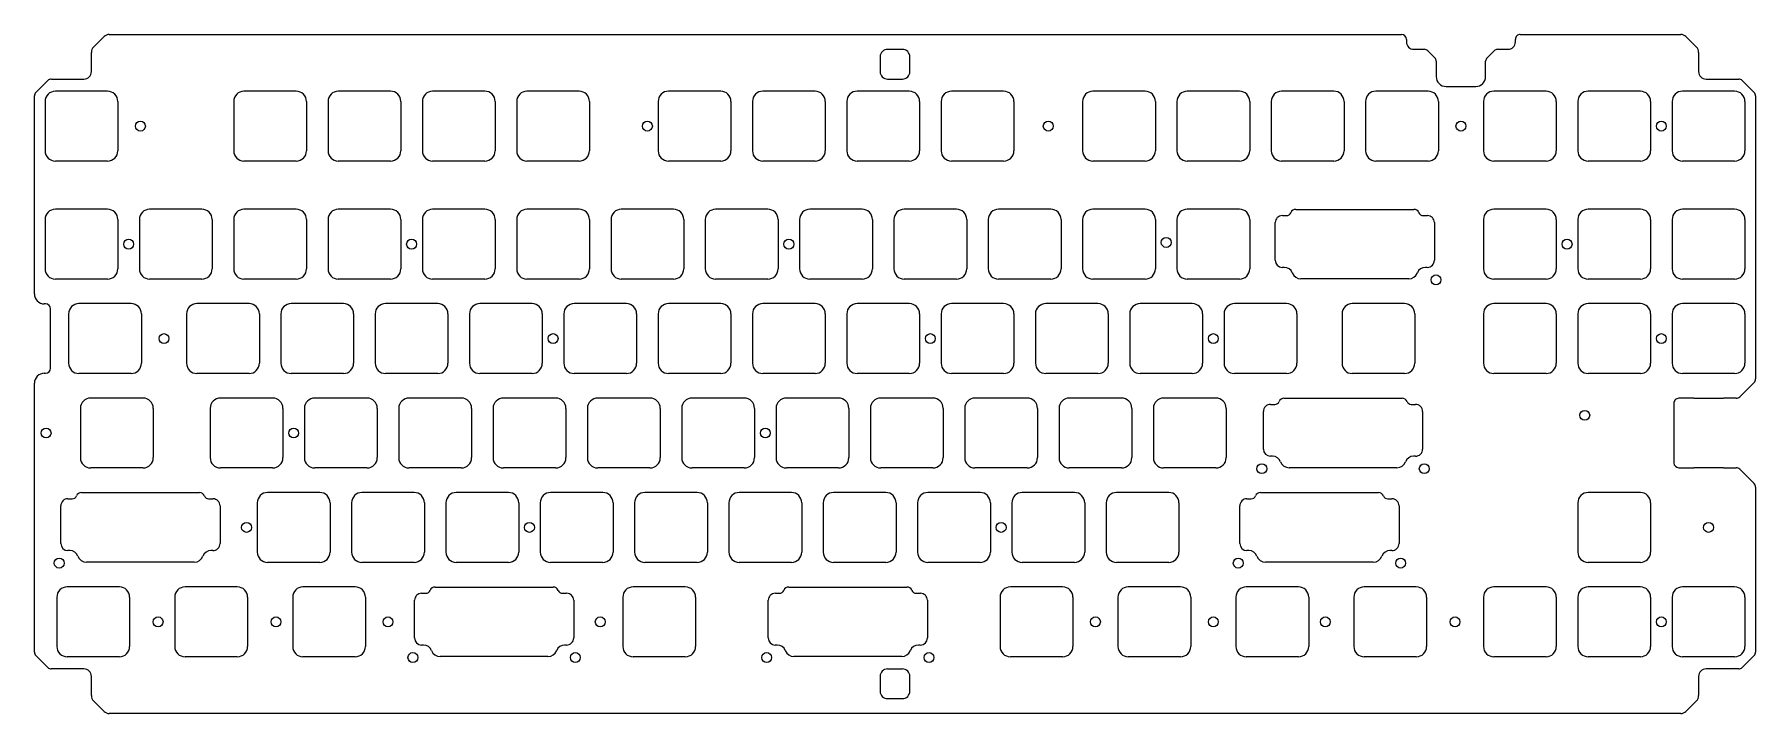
# Model space of a CAD drawing. Header units: millimetres. Extents: x -10 to 338, y -119 to 18.
import ezdxf

# ---------------------------------------------------------------- set-up
doc = ezdxf.new("R2010")
doc.units = ezdxf.units.MM
doc.layers.add('BLACK', color=7, linetype='CONTINUOUS')

msp = doc.modelspace()

# ---------------------------------------------------------------- linework, layer by layer
at = {"layer": 'BLACK', "linetype": 'Continuous'}
for p, q in [((4.560588, 18.059422), (2.436338, 15.935172)), ((5.621382, 18.498834), (266.600782, 18.498834)), ((267.600789, 17.498828), (267.600789, 16.998828)), ((289.600789, 16.998828), (289.600789, 17.498828)), ((290.600789, 18.498834), (322.991182, 18.498834)), ((326.173144, 15.93819), (324.051844, 18.05949)), ((2, 10.998828), (2, 14.877528)), ((161.30625, 13.992728), (161.30625, 11.012566)), ((165.806282, 15.492584), (162.821281, 15.492584)), ((167.30625, 10.998828), (167.30625, 13.992584)), ((269.100782, 15.498834), (271.189282, 15.498834)), ((273.310577, 13.791723), (271.89636, 15.205941)), ((285.305143, 15.205866), (283.890994, 13.791716)), ((286.012382, 15.498834), (288.106782, 15.498834)), ((326.6125, 14.868768), (326.6125, 10.992829)), ((273.603466, 13.084628), (273.603466, 9.998834)), ((283.598111, 9.998828), (283.598111, 13.084628)), ((-9.207112, 6.791722), (-6.792912, 9.205922)), ((-6.079887, 9.498834), (0.508288, 9.498834)), ((5.275, 7.05), (-5.274994, 7.05)), ((43.375, 7.05), (32.824999, 7.05)), ((62.425, 7.05), (51.874999, 7.05)), ((81.475, 7.05), (70.924999, 7.05)), ((100.525, 7.05), (89.974999, 7.05)), ((129.1, 7.05), (118.550001, 7.05)), ((118.550001, 7.049998), (118.550001, 7.05)), ((148.15, 7.05), (137.600001, 7.05)), ((137.600001, 7.049998), (137.600001, 7.05)), ((167.2, 7.05), (156.650001, 7.05)), ((156.650001, 7.049998), (156.650001, 7.05)), ((162.80625, 9.498834), (165.80625, 9.498834)), ((186.25, 7.05), (175.699999, 7.05)), ((214.825, 7.05), (204.274999, 7.05)), ((233.875, 7.05), (223.324999, 7.05)), ((252.925, 7.05), (242.374999, 7.05)), ((271.975, 7.05), (261.425001, 7.05)), ((261.425001, 7.049998), (261.425001, 7.05)), ((275.603482, 7.998834), (281.598111, 7.998834)), ((295.7875, 7.05), (285.237501, 7.05)), ((285.237501, 7.049998), (285.237501, 7.05)), ((314.8375, 7.05), (304.287501, 7.05)), ((304.287501, 7.049998), (304.287501, 7.05)), ((333.8875, 7.05), (323.337501, 7.05)), ((323.337501, 7.049998), (323.337501, 7.05)), ((328.112482, 9.498834), (334.698282, 9.498834)), ((335.405394, 9.20594), (337.819544, 6.79179)), ((-9.5, -33.856744), (-9.5, 6.084628)), ((-7.349999, 4.974995), (-7.349999, -4.974998)), ((7.350001, 4.975), (7.350001, -4.975)), ((30.75, 4.975), (30.75, -4.975001)), ((45.45, 4.975), (45.45, -4.975)), ((49.8, 4.975), (49.8, -4.975001)), ((64.5, 4.975), (64.5, -4.975)), ((68.85, 4.975), (68.85, -4.975001)), ((83.55, 4.975), (83.55, -4.975)), ((87.9, 4.975), (87.9, -4.975001)), ((102.6, 4.975), (102.6, -4.975)), ((116.475001, 4.975), (116.475001, -4.975)), ((131.175001, 4.975), (131.175001, -4.975)), ((135.525001, 4.975), (135.525001, -4.975)), ((150.225001, 4.975), (150.225001, -4.975)), ((154.575001, 4.975), (154.575001, -4.975)), ((169.275001, 4.975), (169.275001, -4.975)), ((173.625, 4.975), (173.625, -4.975001)), ((188.325, 4.975), (188.325, -4.975)), ((202.2, 4.975), (202.2, -4.975001)), ((216.9, 4.975), (216.9, -4.975)), ((221.25, 4.975), (221.25, -4.975001)), ((235.95, 4.975), (235.95, -4.975)), ((240.3, 4.975), (240.3, -4.975001)), ((255, 4.975), (255, -4.975)), ((259.350001, 4.975), (259.350001, -4.975)), ((274.050001, 4.975), (274.050001, -4.975)), ((283.162501, 4.975), (283.162501, -4.975)), ((297.862501, 4.975), (297.862501, -4.975)), ((302.212501, 4.975), (302.212501, -4.975)), ((316.912501, 4.975), (316.912501, -4.975)), ((321.262501, 4.975), (321.262501, -4.975)), ((335.962501, 4.975), (335.962501, -4.975)), ((338.1125, 6.08462), (338.1125, -50.999472)), ((5.275001, -7.05), (-5.274997, -7.05)), ((5.275001, -7.050001), (5.275001, -7.05)), ((43.375, -7.05), (32.825, -7.05)), ((62.425, -7.05), (51.875, -7.05)), ((81.475, -7.05), (70.925, -7.05)), ((100.525, -7.05), (89.975, -7.05)), ((129.100001, -7.05), (118.55, -7.05)), ((129.100001, -7.050001), (129.100001, -7.05)), ((148.150001, -7.05), (137.6, -7.05)), ((148.150001, -7.050001), (148.150001, -7.05)), ((167.200001, -7.05), (156.65, -7.05)), ((167.200001, -7.050001), (167.200001, -7.05)), ((186.25, -7.05), (175.7, -7.05)), ((214.825, -7.05), (204.275, -7.05)), ((233.875, -7.05), (223.325, -7.05)), ((252.925, -7.05), (242.375, -7.05)), ((271.975001, -7.05), (261.425, -7.05)), ((271.975001, -7.050001), (271.975001, -7.05)), ((295.787501, -7.05), (285.2375, -7.05)), ((295.787501, -7.050001), (295.787501, -7.05)), ((314.837501, -7.05), (304.2875, -7.05)), ((314.837501, -7.050001), (314.837501, -7.05)), ((333.887501, -7.05), (323.3375, -7.05)), ((333.887501, -7.050001), (333.887501, -7.05)), ((5.275, -16.7625), (-5.274994, -16.7625)), ((24.325, -16.7625), (13.775001, -16.7625)), ((13.775001, -16.762503), (13.775001, -16.7625)), ((43.375, -16.7625), (32.825001, -16.7625)), ((32.825001, -16.762502), (32.825001, -16.7625)), ((62.425, -16.7625), (51.875001, -16.7625)), ((51.875001, -16.762502), (51.875001, -16.7625)), ((81.475, -16.7625), (70.925001, -16.7625)), ((70.925001, -16.762502), (70.925001, -16.7625)), ((100.525, -16.7625), (89.975001, -16.7625)), ((89.975001, -16.762502), (89.975001, -16.7625)), ((119.575, -16.7625), (109.025001, -16.7625)), ((109.025001, -16.762502), (109.025001, -16.7625)), ((138.625, -16.7625), (128.075001, -16.7625)), ((128.075001, -16.762502), (128.075001, -16.7625)), ((157.675, -16.7625), (147.125001, -16.7625)), ((147.125001, -16.762502), (147.125001, -16.7625)), ((176.725, -16.7625), (166.175001, -16.7625)), ((166.175001, -16.762502), (166.175001, -16.7625)), ((195.775, -16.762501), (185.225, -16.762501)), ((214.825, -16.762501), (204.275, -16.762501)), ((233.875, -16.762501), (223.325, -16.762501)), ((245.247375, -16.784911), (245.247375, -16.7849)), ((245.247375, -16.7849), (269.102575, -16.7849)), ((295.7875, -16.7625), (285.237501, -16.7625)), ((285.237501, -16.762502), (285.237501, -16.7625)), ((314.8375, -16.7625), (304.287501, -16.7625)), ((304.287501, -16.762502), (304.287501, -16.7625)), ((333.8875, -16.7625), (323.337501, -16.7625)), ((323.337501, -16.762502), (323.337501, -16.7625)), ((-7.349999, -18.837505), (-7.349999, -28.787498)), ((7.350001, -18.8375), (7.350001, -28.7875)), ((11.700001, -18.8375), (11.700001, -28.7875)), ((26.400001, -18.8375), (26.400001, -28.7875)), ((30.750001, -18.8375), (30.750001, -28.7875)), ((45.450001, -18.8375), (45.450001, -28.7875)), ((49.800001, -18.8375), (49.800001, -28.7875)), ((64.500001, -18.8375), (64.500001, -28.7875)), ((68.850001, -18.8375), (68.850001, -28.7875)), ((83.550001, -18.8375), (83.550001, -28.7875)), ((87.900001, -18.8375), (87.900001, -28.7875)), ((102.600001, -18.8375), (102.600001, -28.7875)), ((106.950001, -18.8375), (106.950001, -28.7875)), ((121.650001, -18.8375), (121.650001, -28.7875)), ((126.000001, -18.8375), (126.000001, -28.7875)), ((140.700001, -18.8375), (140.700001, -28.7875)), ((145.050001, -18.8375), (145.050001, -28.7875)), ((159.750001, -18.8375), (159.750001, -28.7875)), ((164.100001, -18.8375), (164.100001, -28.7875)), ((178.800001, -18.8375), (178.800001, -28.7875)), ((183.150001, -18.8375), (183.150001, -28.7875)), ((197.850001, -18.8375), (197.850001, -28.7875)), ((202.200001, -18.8375), (202.200001, -28.7875)), ((216.900001, -18.8375), (216.900001, -28.7875)), ((221.250001, -18.8375), (221.250001, -28.7875)), ((235.950001, -18.8375), (235.950001, -28.7875)), ((241.099485, -27.06294), (241.099485, -19.4622)), ((242.536512, -18.03706), (243.390075, -18.03706)), ((243.390075, -18.037048), (243.390075, -18.03706)), ((270.959775, -18.03706), (271.825375, -18.03706)), ((273.250365, -19.46206), (273.250365, -27.0629)), ((283.162501, -18.8375), (283.162501, -28.7875)), ((297.862501, -18.8375), (297.862501, -28.7875)), ((302.212501, -18.8375), (302.212501, -28.7875)), ((316.912501, -18.8375), (316.912501, -28.7875)), ((321.262501, -18.8375), (321.262501, -28.7875)), ((335.962501, -18.8375), (335.962501, -28.7875)), ((5.275001, -30.8625), (-5.274997, -30.8625)), ((5.275001, -30.862501), (5.275001, -30.8625)), ((24.325001, -30.8625), (13.775, -30.8625)), ((24.325001, -30.862501), (24.325001, -30.862499)), ((43.375001, -30.8625), (32.825, -30.8625)), ((43.375001, -30.862501), (43.375001, -30.8625)), ((62.425001, -30.8625), (51.875, -30.8625)), ((62.425001, -30.862501), (62.425001, -30.8625)), ((81.475001, -30.8625), (70.925, -30.8625)), ((81.475001, -30.862501), (81.475001, -30.8625)), ((100.525001, -30.8625), (89.975, -30.8625)), ((100.525001, -30.862501), (100.525001, -30.8625)), ((119.575001, -30.8625), (109.025, -30.8625)), ((119.575001, -30.862501), (119.575001, -30.8625)), ((138.625001, -30.8625), (128.075, -30.8625)), ((138.625001, -30.862501), (138.625001, -30.8625)), ((157.675001, -30.8625), (147.125, -30.8625)), ((157.675001, -30.862501), (157.675001, -30.8625)), ((176.725001, -30.8625), (166.175, -30.8625)), ((176.725001, -30.862501), (176.725001, -30.8625)), ((195.775, -30.862501), (185.225, -30.862501)), ((214.825, -30.862501), (204.275, -30.862501)), ((233.875, -30.862501), (223.325, -30.862501)), ((242.928575, -28.48794), (242.524475, -28.48794)), ((268.050425, -30.82441), (246.299575, -30.82441)), ((271.813458, -28.48794), (271.421325, -28.48794)), ((295.787501, -30.8625), (285.2375, -30.8625)), ((295.787501, -30.862501), (295.787501, -30.8625)), ((314.837501, -30.8625), (304.2875, -30.8625)), ((314.837501, -30.862501), (314.837501, -30.8625)), ((333.887501, -30.8625), (323.3375, -30.8625)), ((333.887501, -30.862501), (333.887501, -30.8625)), ((-7.237518, -35.863666), (-7.500018, -35.863666)), ((-6.2375, -48.863672), (-6.2375, -36.863672)), ((-2.587499, -37.887505), (-2.587499, -47.837498)), ((10.0375, -35.8125), (-0.512494, -35.8125)), ((12.112501, -37.8875), (12.112501, -47.8375)), ((21.225001, -37.8875), (21.225001, -47.8375)), ((33.85, -35.8125), (23.300001, -35.8125)), ((23.300001, -35.812502), (23.300001, -35.8125)), ((35.925001, -37.8875), (35.925001, -47.8375)), ((40.275001, -37.8875), (40.275001, -47.8375)), ((52.9, -35.8125), (42.350001, -35.8125)), ((42.350001, -35.812502), (42.350001, -35.8125)), ((54.975001, -37.8875), (54.975001, -47.8375)), ((59.325001, -37.8875), (59.325001, -47.8375)), ((71.95, -35.8125), (61.400001, -35.8125)), ((61.400001, -35.812502), (61.400001, -35.8125)), ((74.025001, -37.8875), (74.025001, -47.8375)), ((78.375001, -37.8875), (78.375001, -47.8375)), ((91, -35.8125), (80.450001, -35.8125)), ((80.450001, -35.812502), (80.450001, -35.8125)), ((93.075001, -37.8875), (93.075001, -47.8375)), ((97.425001, -37.8875), (97.425001, -47.8375)), ((110.05, -35.8125), (99.500001, -35.8125)), ((99.500001, -35.812502), (99.500001, -35.8125)), ((112.125001, -37.8875), (112.125001, -47.8375)), ((116.475001, -37.8875), (116.475001, -47.8375)), ((129.1, -35.8125), (118.550001, -35.8125)), ((118.550001, -35.812502), (118.550001, -35.8125)), ((131.175001, -37.8875), (131.175001, -47.8375)), ((135.525001, -37.8875), (135.525001, -47.8375)), ((148.15, -35.8125), (137.600001, -35.8125)), ((137.600001, -35.812502), (137.600001, -35.8125)), ((150.225001, -37.8875), (150.225001, -47.8375)), ((154.575001, -37.8875), (154.575001, -47.8375)), ((167.2, -35.8125), (156.650001, -35.8125)), ((156.650001, -35.812502), (156.650001, -35.8125)), ((169.275001, -37.8875), (169.275001, -47.8375)), ((173.625001, -37.8875), (173.625001, -47.8375)), ((186.25, -35.8125), (175.700001, -35.8125)), ((175.700001, -35.812502), (175.700001, -35.8125)), ((188.325001, -37.8875), (188.325001, -47.8375)), ((192.675001, -37.8875), (192.675001, -47.8375)), ((205.3, -35.8125), (194.750001, -35.8125)), ((194.750001, -35.812502), (194.750001, -35.8125)), ((207.375001, -37.8875), (207.375001, -47.8375)), ((211.725001, -37.8875), (211.725001, -47.8375)), ((224.35, -35.8125), (213.800001, -35.8125)), ((213.800001, -35.812502), (213.800001, -35.8125)), ((226.425001, -37.8875), (226.425001, -47.8375)), ((230.775001, -37.8875), (230.775001, -47.8375)), ((243.4, -35.8125), (232.850001, -35.8125)), ((232.850001, -35.812502), (232.850001, -35.8125)), ((245.475001, -37.8875), (245.475001, -47.8375)), ((254.5875, -37.8875), (254.5875, -47.837501)), ((267.2125, -35.8125), (256.662499, -35.8125)), ((269.2875, -37.8875), (269.2875, -47.8375)), ((283.162501, -37.8875), (283.162501, -47.8375)), ((295.7875, -35.8125), (285.237501, -35.8125)), ((285.237501, -35.812502), (285.237501, -35.8125)), ((297.862501, -37.8875), (297.862501, -47.8375)), ((302.212501, -37.8875), (302.212501, -47.8375)), ((314.8375, -35.8125), (304.287501, -35.8125)), ((304.287501, -35.812502), (304.287501, -35.8125)), ((316.912501, -37.8875), (316.912501, -47.8375)), ((321.262501, -37.8875), (321.262501, -47.8375)), ((333.8875, -35.8125), (323.337501, -35.8125)), ((323.337501, -35.812502), (323.337501, -35.8125)), ((335.962501, -37.8875), (335.962501, -47.8375)), ((-9.5, -106.099453), (-9.5, -51.863672)), ((-7.5, -49.863666), (-7.230736, -49.863666)), ((10.037501, -49.9125), (-0.512497, -49.9125)), ((10.037501, -49.912501), (10.037501, -49.9125)), ((33.850001, -49.9125), (23.3, -49.9125)), ((33.850001, -49.912501), (33.850001, -49.9125)), ((52.900001, -49.9125), (42.35, -49.9125)), ((52.900001, -49.912501), (52.900001, -49.9125)), ((71.950001, -49.9125), (61.4, -49.9125)), ((71.950001, -49.912501), (71.950001, -49.9125)), ((91.000001, -49.9125), (80.45, -49.9125)), ((91.000001, -49.912501), (91.000001, -49.9125)), ((110.050001, -49.9125), (99.5, -49.9125)), ((110.050001, -49.912501), (110.050001, -49.9125)), ((129.100001, -49.9125), (118.55, -49.9125)), ((129.100001, -49.912501), (129.100001, -49.9125)), ((148.150001, -49.9125), (137.6, -49.9125)), ((148.150001, -49.912501), (148.150001, -49.9125)), ((167.200001, -49.9125), (156.65, -49.9125)), ((167.200001, -49.912501), (167.200001, -49.9125)), ((186.250001, -49.9125), (175.7, -49.9125)), ((186.250001, -49.912501), (186.250001, -49.9125)), ((205.300001, -49.9125), (194.75, -49.9125)), ((205.300001, -49.912501), (205.300001, -49.9125)), ((224.350001, -49.9125), (213.8, -49.9125)), ((224.350001, -49.912501), (224.350001, -49.9125)), ((243.400001, -49.9125), (232.85, -49.9125)), ((243.400001, -49.912501), (243.400001, -49.9125)), ((267.2125, -49.9125), (256.6625, -49.9125)), ((295.787501, -49.9125), (285.2375, -49.9125)), ((295.787501, -49.912501), (295.787501, -49.9125)), ((314.837501, -49.9125), (304.2875, -49.9125)), ((314.837501, -49.912501), (314.837501, -49.9125)), ((333.887501, -49.9125), (323.3375, -49.9125)), ((333.887501, -49.912501), (333.887501, -49.9125)), ((334.905388, -54.620778), (337.819607, -51.706559)), ((12.41875, -54.8625), (1.868749, -54.8625)), ((38.6125, -54.8625), (28.062501, -54.8625)), ((28.062501, -54.862502), (28.062501, -54.8625)), ((57.6625, -54.8625), (47.112501, -54.8625)), ((47.112501, -54.862502), (47.112501, -54.8625)), ((76.7125, -54.8625), (66.162501, -54.8625)), ((66.162501, -54.862502), (66.162501, -54.8625)), ((95.7625, -54.8625), (85.212501, -54.8625)), ((85.212501, -54.862502), (85.212501, -54.8625)), ((114.8125, -54.8625), (104.262501, -54.8625)), ((104.262501, -54.862502), (104.262501, -54.8625)), ((133.8625, -54.8625), (123.312501, -54.8625)), ((123.312501, -54.862502), (123.312501, -54.8625)), ((152.9125, -54.8625), (142.362501, -54.8625)), ((142.362501, -54.862502), (142.362501, -54.8625)), ((171.9625, -54.8625), (161.412501, -54.8625)), ((161.412501, -54.862502), (161.412501, -54.8625)), ((191.0125, -54.8625), (180.462501, -54.8625)), ((180.462501, -54.862502), (180.462501, -54.8625)), ((210.0625, -54.8625), (199.512501, -54.8625)), ((199.512501, -54.862502), (199.512501, -54.8625)), ((229.1125, -54.8625), (218.562501, -54.8625)), ((218.562501, -54.862502), (218.562501, -54.8625)), ((242.866125, -54.884911), (242.866125, -54.8849)), ((242.866125, -54.8849), (266.721325, -54.8849)), ((325.6125, -54.913666), (322.6125, -54.913666)), ((325.6125, -54.913666), (331.6125, -54.913666)), ((334.198282, -54.913666), (331.612486, -54.913666)), ((-0.20625, -56.9375), (-0.20625, -66.887501)), ((14.49375, -56.9375), (14.49375, -66.8875)), ((25.987501, -56.9375), (25.987501, -66.8875)), ((40.687501, -56.9375), (40.687501, -66.8875)), ((45.037501, -56.9375), (45.037501, -66.8875)), ((59.737501, -56.9375), (59.737501, -66.8875)), ((64.087501, -56.9375), (64.087501, -66.8875)), ((78.787501, -56.9375), (78.787501, -66.8875)), ((83.137501, -56.9375), (83.137501, -66.8875)), ((97.837501, -56.9375), (97.837501, -66.8875)), ((102.187501, -56.9375), (102.187501, -66.8875)), ((116.887501, -56.9375), (116.887501, -66.8875)), ((121.237501, -56.9375), (121.237501, -66.8875)), ((135.937501, -56.9375), (135.937501, -66.8875)), ((140.287501, -56.9375), (140.287501, -66.8875)), ((154.987501, -56.9375), (154.987501, -66.8875)), ((159.337501, -56.9375), (159.337501, -66.8875)), ((174.037501, -56.9375), (174.037501, -66.8875)), ((178.387501, -56.9375), (178.387501, -66.8875)), ((193.087501, -56.9375), (193.087501, -66.8875)), ((197.437501, -56.9375), (197.437501, -66.8875)), ((212.137501, -56.9375), (212.137501, -66.8875)), ((216.487501, -56.9375), (216.487501, -66.8875)), ((231.187501, -56.9375), (231.187501, -66.8875)), ((238.718235, -65.16294), (238.718235, -57.5622)), ((240.155262, -56.13706), (241.008825, -56.13706)), ((241.008825, -56.137048), (241.008825, -56.13706)), ((268.578525, -56.13706), (269.444125, -56.13706)), ((270.869115, -57.56206), (270.869115, -65.1629)), ((321.6125, -55.913672), (321.6125, -67.91857)), ((12.41875, -68.9625), (1.86875, -68.9625)), ((38.612501, -68.9625), (28.0625, -68.9625)), ((38.612501, -68.962501), (38.612501, -68.9625)), ((57.662501, -68.9625), (47.1125, -68.9625)), ((57.662501, -68.962501), (57.662501, -68.9625)), ((76.712501, -68.9625), (66.1625, -68.9625)), ((76.712501, -68.962501), (76.712501, -68.9625)), ((95.762501, -68.9625), (85.2125, -68.9625)), ((95.762501, -68.962501), (95.762501, -68.9625)), ((114.812501, -68.9625), (104.2625, -68.9625)), ((114.812501, -68.962501), (114.812501, -68.9625)), ((133.862501, -68.9625), (123.3125, -68.9625)), ((133.862501, -68.962501), (133.862501, -68.9625)), ((152.912501, -68.9625), (142.3625, -68.9625)), ((152.912501, -68.962501), (152.912501, -68.9625)), ((171.962501, -68.9625), (161.4125, -68.9625)), ((171.962501, -68.962501), (171.962501, -68.9625)), ((191.012501, -68.9625), (180.4625, -68.9625)), ((191.012501, -68.962501), (191.012501, -68.9625)), ((210.062501, -68.9625), (199.5125, -68.9625)), ((210.062501, -68.962501), (210.062501, -68.9625)), ((229.112501, -68.9625), (218.5625, -68.9625)), ((229.112501, -68.962501), (229.112501, -68.9625)), ((240.547325, -66.58794), (240.143225, -66.58794)), ((265.669175, -68.92441), (243.918325, -68.92441)), ((269.432208, -66.58794), (269.040075, -66.58794)), ((322.612482, -68.913666), (325.612489, -68.913666)), ((331.6125, -68.913666), (325.6125, -68.913666)), ((331.612498, -68.913666), (334.198282, -68.913666)), ((337.819544, -72.12071), (334.905394, -69.20656)), ((338.1125, -72.82788), (338.1125, -106.099472)), ((-2.732238, -75.18706), (-1.878675, -75.18706)), ((-1.878675, -75.187048), (-1.878675, -75.18706)), ((-0.021375, -73.934911), (-0.021375, -73.9349)), ((-0.021375, -73.9349), (23.833825, -73.9349)), ((25.691025, -75.18706), (26.556625, -75.18706)), ((35.512501, -75.9875), (35.512501, -85.9375)), ((48.1375, -73.9125), (37.587501, -73.9125)), ((37.587501, -73.912502), (37.587501, -73.9125)), ((50.212501, -75.9875), (50.212501, -85.9375)), ((54.562501, -75.9875), (54.562501, -85.9375)), ((67.1875, -73.9125), (56.637501, -73.9125)), ((56.637501, -73.912502), (56.637501, -73.9125)), ((69.262501, -75.9875), (69.262501, -85.9375)), ((73.612501, -75.9875), (73.612501, -85.9375)), ((86.2375, -73.9125), (75.687501, -73.9125)), ((75.687501, -73.912502), (75.687501, -73.9125)), ((88.312501, -75.9875), (88.312501, -85.9375)), ((92.662501, -75.9875), (92.662501, -85.9375)), ((105.2875, -73.9125), (94.737501, -73.9125)), ((94.737501, -73.912502), (94.737501, -73.9125)), ((107.362501, -75.9875), (107.362501, -85.9375)), ((111.712501, -75.9875), (111.712501, -85.9375)), ((124.3375, -73.9125), (113.787501, -73.9125)), ((113.787501, -73.912502), (113.787501, -73.9125)), ((126.412501, -75.9875), (126.412501, -85.9375)), ((130.762501, -75.9875), (130.762501, -85.9375)), ((143.3875, -73.9125), (132.837501, -73.9125)), ((132.837501, -73.912502), (132.837501, -73.9125)), ((145.462501, -75.9875), (145.462501, -85.9375)), ((149.812501, -75.9875), (149.812501, -85.9375)), ((162.4375, -73.9125), (151.887501, -73.9125)), ((151.887501, -73.912502), (151.887501, -73.9125)), ((164.512501, -75.9875), (164.512501, -85.9375)), ((168.862501, -75.9875), (168.862501, -85.9375)), ((181.4875, -73.9125), (170.937501, -73.9125)), ((170.937501, -73.912503), (170.937501, -73.9125)), ((183.562501, -75.9875), (183.562501, -85.9375)), ((187.9125, -75.9875), (187.9125, -85.9375)), ((200.5375, -73.9125), (189.9875, -73.9125)), ((202.612502, -75.9875), (202.6125, -75.9875)), ((202.6125, -75.9875), (202.6125, -85.9375)), ((206.9625, -75.9875), (206.9625, -85.9375)), ((219.5875, -73.9125), (209.0375, -73.9125)), ((221.662502, -75.9875), (221.6625, -75.9875)), ((221.6625, -75.9875), (221.6625, -85.9375)), ((235.392762, -75.18706), (236.246325, -75.18706)), ((236.246325, -75.187048), (236.246325, -75.18706)), ((238.103625, -73.9349), (261.958825, -73.9349)), ((238.103625, -73.934911), (238.103625, -73.9349)), ((263.816025, -75.18706), (264.681625, -75.18706)), ((302.212501, -75.9875), (302.212501, -85.9375)), ((314.8375, -73.9125), (304.287501, -73.9125)), ((304.287501, -73.912502), (304.287501, -73.9125)), ((316.912501, -75.9875), (316.912501, -85.9375)), ((-4.169265, -84.21294), (-4.169265, -76.6122)), ((27.981615, -76.61206), (27.981615, -84.2129)), ((233.955735, -84.21294), (233.955735, -76.6122)), ((266.106615, -76.61206), (266.106615, -84.2129)), ((-2.340175, -85.63794), (-2.744275, -85.63794)), ((26.544708, -85.63794), (26.152575, -85.63794)), ((235.784825, -85.63794), (235.380725, -85.63794)), ((264.669708, -85.63794), (264.277575, -85.63794)), ((22.781675, -87.97441), (1.030825, -87.97441)), ((48.137501, -88.0125), (37.5875, -88.0125)), ((48.137501, -88.012501), (48.137501, -88.0125)), ((67.187501, -88.0125), (56.6375, -88.0125)), ((67.187501, -88.012501), (67.187501, -88.0125)), ((86.237501, -88.0125), (75.6875, -88.0125)), ((86.237501, -88.012501), (86.237501, -88.0125)), ((105.287501, -88.0125), (94.7375, -88.0125)), ((105.287501, -88.012501), (105.287501, -88.0125)), ((124.337501, -88.0125), (113.7875, -88.0125)), ((124.337501, -88.012501), (124.337501, -88.0125)), ((143.387501, -88.0125), (132.8375, -88.0125)), ((143.387501, -88.012501), (143.387501, -88.0125)), ((162.437501, -88.0125), (151.8875, -88.0125)), ((162.437501, -88.012501), (162.437501, -88.0125)), ((181.487501, -88.0125), (170.9375, -88.0125)), ((181.487501, -88.012501), (181.487501, -88.012499)), ((200.5375, -88.0125), (189.9875, -88.0125)), ((219.5875, -88.0125), (209.0375, -88.0125)), ((260.906675, -87.97441), (239.155825, -87.97441)), ((314.837501, -88.0125), (304.2875, -88.0125)), ((314.837501, -88.012501), (314.837501, -88.0125)), ((7.65625, -92.9625), (-2.893751, -92.9625)), ((31.46875, -92.9625), (20.918749, -92.9625)), ((55.28125, -92.9625), (44.731249, -92.9625)), ((71.416125, -92.984911), (71.416125, -92.9849)), ((71.416125, -92.9849), (95.271325, -92.9849)), ((121.95625, -92.9625), (111.406249, -92.9625)), ((142.853625, -92.984911), (142.853625, -92.9849)), ((142.853625, -92.9849), (166.708825, -92.9849)), ((198.15625, -92.9625), (187.606249, -92.9625)), ((221.96875, -92.9625), (211.418749, -92.9625)), ((245.78125, -92.9625), (235.231249, -92.9625)), ((269.59375, -92.9625), (259.043749, -92.9625)), ((295.7875, -92.9625), (285.237501, -92.9625)), ((285.237501, -92.962502), (285.237501, -92.9625)), ((314.8375, -92.9625), (304.287501, -92.9625)), ((304.287501, -92.962502), (304.287501, -92.9625)), ((333.8875, -92.9625), (323.337501, -92.9625)), ((323.337501, -92.962502), (323.337501, -92.9625)), ((-4.96875, -95.0375), (-4.96875, -104.987501)), ((9.73125, -95.0375), (9.73125, -104.9875)), ((18.84375, -95.0375), (18.84375, -104.987501)), ((33.54375, -95.0375), (33.54375, -104.9875)), ((42.65625, -95.0375), (42.65625, -104.987501)), ((57.35625, -95.0375), (57.35625, -104.9875)), ((67.268235, -103.26294), (67.268235, -95.6622)), ((68.705262, -94.23706), (69.558825, -94.23706)), ((69.558825, -94.237048), (69.558825, -94.23706)), ((97.128525, -94.23706), (97.994125, -94.23706)), ((99.419115, -95.66206), (99.419115, -103.2629)), ((109.33125, -95.0375), (109.33125, -104.987501)), ((124.03125, -95.0375), (124.03125, -104.9875)), ((138.705735, -103.26294), (138.705735, -95.6622)), ((140.142762, -94.23706), (140.996325, -94.23706)), ((140.996325, -94.237048), (140.996325, -94.23706)), ((168.566025, -94.23706), (169.431625, -94.23706)), ((170.856615, -95.66206), (170.856615, -103.2629)), ((185.53125, -95.0375), (185.53125, -104.987501)), ((200.23125, -95.0375), (200.23125, -104.9875)), ((209.34375, -95.0375), (209.34375, -104.987501)), ((224.04375, -95.0375), (224.04375, -104.9875)), ((233.15625, -95.0375), (233.15625, -104.987501)), ((247.85625, -95.0375), (247.85625, -104.9875)), ((256.96875, -95.0375), (256.96875, -104.987501)), ((271.66875, -95.0375), (271.66875, -104.9875)), ((283.162501, -95.0375), (283.162501, -104.9875)), ((297.862501, -95.0375), (297.862501, -104.9875)), ((302.212501, -95.0375), (302.212501, -104.9875)), ((316.912501, -95.0375), (316.912501, -104.9875)), ((321.262501, -95.0375), (321.262501, -104.9875)), ((335.962501, -95.0375), (335.962501, -104.9875)), ((-6.792893, -109.220773), (-9.207056, -106.80661)), ((7.65625, -107.0625), (-2.89375, -107.0625)), ((31.46875, -107.0625), (20.91875, -107.0625)), ((55.28125, -107.0625), (44.73125, -107.0625)), ((69.097325, -104.68794), (68.693225, -104.68794)), ((94.219175, -107.02441), (72.468325, -107.02441)), ((97.982208, -104.68794), (97.590075, -104.68794)), ((121.95625, -107.0625), (111.40625, -107.0625)), ((140.534825, -104.68794), (140.130725, -104.68794)), ((165.656675, -107.02441), (143.905825, -107.02441)), ((169.419708, -104.68794), (169.027575, -104.68794)), ((198.15625, -107.0625), (187.60625, -107.0625)), ((221.96875, -107.0625), (211.41875, -107.0625)), ((245.78125, -107.0625), (235.23125, -107.0625)), ((269.59375, -107.0625), (259.04375, -107.0625)), ((295.787501, -107.0625), (285.2375, -107.0625)), ((295.787501, -107.062501), (295.787501, -107.0625)), ((314.837501, -107.0625), (304.2875, -107.0625)), ((314.837501, -107.062501), (314.837501, -107.0625)), ((333.887501, -107.0625), (323.3375, -107.0625)), ((333.887501, -107.062501), (333.887501, -107.0625)), ((337.819607, -106.806559), (335.405388, -109.220778)), ((0.499982, -109.513666), (-6.085818, -109.513666)), ((2, -114.883107), (2, -111.013672)), ((161.30625, -111.013672), (161.30625, -114.013372)), ((162.797282, -109.513666), (165.806282, -109.513666)), ((167.30625, -114.007272), (167.30625, -111.013666)), ((326.6125, -111.013672), (326.6125, -114.892372)), ((334.698282, -109.513666), (328.1125, -109.513666)), ((333.8638, -109.31154), (333.8638, -109.311513)), ((333.8638, -109.311564), (333.8638, -109.31154)), ((2.439344, -115.95301), (4.56066, -118.074326)), ((162.806282, -115.507416), (165.806182, -115.507416)), ((324.051838, -118.074328), (326.17316, -115.953006)), ((322.991182, -118.513666), (5.621282, -118.513666))]:
    msp.add_line(p, q, dxfattribs=at)
at = {"layer": 'BLACK'}
for centre in [(11.90625, 0), (114.3, 0), (195.2625, 0), (278.60625, 0), (319.0875, 0), (9.525, -23.8125), (66.675, -23.8125), (142.875, -23.8125), (219.0842, -23.4625), (300.0375, -23.8125), (273.575, -31.0125), (16.66875, -42.8625), (95.25, -42.8625), (171.45, -42.8625), (228.6, -42.8625), (319.0875, -42.8625), (303.609375, -58.340625), (-7.14375, -61.9125), (42.8625, -61.9125), (138.1125, -61.9125), (238.39375, -69.1125), (271.19375, -69.1125), (33.3375, -80.9625), (90.4875, -80.9625), (185.7375, -80.9625), (328.6125, -80.9625), (-4.49375, -88.1625), (233.63125, -88.1625), (266.43125, -88.1625), (15.478199, -100.0125), (39.290699, -100.0125), (61.912574, -100.0125), (104.775074, -100.0125), (204.787574, -100.0125), (228.600074, -100.0125), (251.221949, -100.0125), (277.415625, -100.0125), (319.0875, -100.0125), (66.94375, -107.2125), (99.74375, -107.2125), (138.38125, -107.2125), (171.18125, -107.2125)]:
    msp.add_circle(centre, 1, dxfattribs=at)
for centre, radius, start, end in [((5.621282, 16.998728), 1.500048, 89.99618051, 135), ((266.600782, 17.498828), 1.000006, 0, 90), ((290.600782, 17.498828), 0.999993, 89.99959893, 180), ((322.991182, 16.998828), 1.500006, 45, 90), ((3.499982, 14.877528), 1.499982, 135.16205898, 180), ((162.806282, 13.992628), 1.500032, 89.42708269, 179.99618036), ((165.806282, 13.992628), 1.499956, 359.99831929, 90), ((269.100782, 16.998828), 1.499994, 180, 270), ((271.189282, 14.498928), 0.999906, 44.99736635, 90), ((286.012282, 14.498728), 1.000045, 89.99427091, 135.00004051), ((288.100782, 16.998828), 1.500007, 270.22918281, 0), ((325.112282, 14.877428), 1.500215, 359.66926411, 44.99729944), ((0.499982, 10.998828), 1.500018, 270.31726386, 0), ((162.806382, 10.999028), 1.500194, 179.48294603, 269.99495862), ((165.806282, 10.998828), 1.499968, 269.99877769, 0), ((272.603482, 13.084628), 0.999983, 0, 45), ((284.598082, 13.084628), 0.999971, 135, 180), ((328.112482, 10.998828), 1.499994, 180.22914645, 270), ((-5.274994, 4.974995), 2.075005, 90, 180), ((-6.085818, 8.498828), 0.999983, 89.99822384, 134.99850095), ((5.275, 4.975), 2.075, 0, 90), ((32.825004, 4.974996), 2.075004, 90.00013806, 179.99988955), ((43.375, 4.975), 2.075, 0, 90), ((51.875004, 4.974996), 2.075004, 90.00013806, 179.99988955), ((62.425003, 4.975003), 2.074997, 359.99991716, 90.00008284), ((70.925004, 4.974996), 2.075004, 90.00013806, 179.99988955), ((81.475003, 4.975003), 2.074997, 359.99991716, 90.00008284), ((89.975004, 4.974996), 2.075004, 90.00013806, 179.99988955), ((100.525, 4.975), 2.075, 0, 90), ((118.55, 4.975), 2.074999, 89.99997239, 180), ((129.1, 4.975), 2.075, 0, 90), ((137.6, 4.975), 2.074999, 89.99997239, 180), ((148.15, 4.975), 2.075, 0, 90), ((156.65, 4.975), 2.074999, 89.99997239, 180), ((167.2, 4.975), 2.075, 0, 90), ((175.700004, 4.974996), 2.075004, 90.00013806, 179.99988955), ((186.25, 4.975), 2.075, 0, 90), ((204.275004, 4.974996), 2.075004, 90.00013806, 179.99988955), ((214.825, 4.975), 2.075, 0, 90), ((223.325004, 4.974996), 2.075004, 90.00013806, 179.99988955), ((233.875, 4.975), 2.075, 0, 90), ((242.375004, 4.974996), 2.075004, 90.00013806, 179.99988955), ((252.925, 4.975005), 2.074995, 359.99986194, 90), ((261.425, 4.975), 2.074999, 89.99997239, 180), ((271.975, 4.975), 2.075, 0, 90), ((275.603482, 9.998828), 1.999994, 179.99982811, 270), ((281.598182, 9.998828), 1.999929, 269.99796599, 0), ((285.2375, 4.975), 2.074999, 89.99997239, 180), ((295.7875, 4.975), 2.075, 0, 90), ((304.2875, 4.975), 2.074999, 89.99997239, 180), ((314.8375, 4.975), 2.075, 0, 90), ((323.3375, 4.975), 2.074999, 89.99997239, 180), ((333.8875, 4.975), 2.075, 0, 90), ((334.698282, 8.498828), 1.000006, 45, 90), ((-8.500018, 6.084628), 0.999982, 135, 180), ((337.112382, 6.084628), 1.000078, 359.99954169, 45), ((-5.274997, -4.974998), 2.075002, 180, 270), ((5.275, -4.975), 2.075001, 270.00002761, 0), ((32.825002, -4.974998), 2.075002, 180.00008284, 269.99994478), ((43.375, -4.975), 2.075, 270, 0), ((51.875002, -4.974998), 2.075002, 180.00008284, 269.99994478), ((62.424996, -4.974996), 2.075004, 270.00011045, 359.99988955), ((70.925002, -4.974998), 2.075002, 180.00008284, 269.99994478), ((81.474996, -4.974996), 2.075004, 270.00011045, 359.99988955), ((89.975002, -4.974998), 2.075002, 180.00008284, 269.99994478), ((100.525, -4.975), 2.075, 270, 0), ((118.55, -4.975), 2.075, 180, 270), ((129.1, -4.975), 2.075001, 270.00002761, 0), ((137.6, -4.975), 2.075, 180, 270), ((148.15, -4.975), 2.075001, 270.00002761, 0), ((156.65, -4.975), 2.075, 180, 270), ((167.2, -4.975), 2.075001, 270.00002761, 0), ((175.700002, -4.974998), 2.075002, 180.00008284, 269.99994478), ((186.25, -4.975), 2.075, 270, 0), ((204.275002, -4.974998), 2.075002, 180.00008284, 269.99994478), ((214.825, -4.975), 2.075, 270, 0), ((223.325002, -4.974998), 2.075002, 180.00008284, 269.99994478), ((233.875, -4.975), 2.075, 270, 0), ((242.375002, -4.974998), 2.075002, 180.00008284, 269.99994478), ((252.925, -4.974995), 2.075, 270, 359.99986194), ((261.425, -4.975), 2.075, 180, 270), ((271.975, -4.975), 2.075001, 270.00002761, 0), ((285.2375, -4.975), 2.075, 180, 270), ((295.7875, -4.975), 2.075001, 270.00002761, 0), ((304.2875, -4.975), 2.075, 180, 270), ((314.8375, -4.975), 2.075001, 270.00002761, 0), ((323.3375, -4.975), 2.075, 180, 270), ((333.8875, -4.975), 2.075001, 270.00002761, 0), ((-5.274994, -18.837505), 2.075005, 90, 180), ((5.275, -18.8375), 2.075, 0, 90), ((13.775, -18.8375), 2.074999, 89.99997239, 180), ((24.325, -18.8375), 2.075, 0, 90), ((32.825, -18.8375), 2.074999, 89.99997239, 180), ((43.375, -18.8375), 2.075, 0, 90), ((51.875, -18.8375), 2.074999, 89.99997239, 180), ((62.425, -18.8375), 2.075, 0, 90), ((70.925, -18.8375), 2.074999, 89.99997239, 180), ((81.475, -18.8375), 2.075, 0, 90), ((89.975, -18.8375), 2.074999, 89.99997239, 180), ((100.525, -18.8375), 2.075, 0, 90), ((109.025, -18.8375), 2.074999, 89.99997239, 180), ((119.575, -18.8375), 2.075, 0, 90), ((128.075, -18.8375), 2.074999, 89.99997239, 180), ((138.625, -18.8375), 2.075, 0, 90), ((147.125, -18.8375), 2.074999, 89.99997239, 180), ((157.675, -18.8375), 2.075, 0, 90), ((166.175, -18.8375), 2.074999, 89.99997239, 180), ((176.725, -18.8375), 2.075, 0, 90), ((185.225, -18.8375), 2.074999, 90, 180), ((195.775, -18.8375), 2.074999, 0, 90), ((204.275, -18.8375), 2.074999, 90, 180), ((214.825, -18.8375), 2.074999, 0, 90), ((223.325, -18.8375), 2.074999, 90, 180), ((233.875, -18.8375), 2.074999, 0, 90), ((245.247274, -17.859851), 1.07494, 89.99461656, 157.97750247), ((269.10254, -17.85989), 1.07499, 22.02370504, 89.99813454), ((285.2375, -18.8375), 2.074999, 89.99997239, 180), ((295.7875, -18.8375), 2.075, 0, 90), ((304.2875, -18.8375), 2.074999, 89.99997239, 180), ((314.8375, -18.8375), 2.075, 0, 90), ((323.3375, -18.8375), 2.074999, 89.99997239, 180), ((333.8875, -18.8375), 2.075, 0, 90), ((242.524567, -19.462092), 1.425082, 89.51974267, 180.00434217), ((243.390124, -17.108671), 0.928376, 269.99697591, 337.97782841), ((270.9598, -17.1086), 0.92846, 202.02452102, 269.99845724), ((271.8254, -19.462), 1.42494, 359.99758749, 90.00100523), ((242.524486, -27.062939), 1.425001, 180.00004021, 269.99955772), ((271.82524, -27.06286), 1.425125, 269.52631186, 359.99839184), ((-5.274997, -28.787498), 2.075002, 180, 270), ((5.275, -28.7875), 2.075001, 270.00002761, 0), ((13.775, -28.7875), 2.075, 180, 270), ((24.325, -28.7875), 2.075001, 270.00002761, 0), ((32.825, -28.7875), 2.075, 180, 270), ((43.375, -28.7875), 2.075001, 270.00002761, 0), ((51.875, -28.7875), 2.075, 180, 270), ((62.425, -28.7875), 2.075001, 270.00002761, 0), ((70.925, -28.7875), 2.075, 180, 270), ((81.475, -28.7875), 2.075001, 270.00002761, 0), ((89.975, -28.7875), 2.075, 180, 270), ((100.525, -28.7875), 2.075001, 270.00002761, 0), ((109.025, -28.7875), 2.075, 180, 270), ((119.575, -28.7875), 2.075001, 270.00002761, 0), ((128.075, -28.7875), 2.075, 180, 270), ((138.625, -28.7875), 2.075001, 270.00002761, 0), ((147.125, -28.7875), 2.075, 180, 270), ((157.675, -28.7875), 2.075001, 270.00002761, 0), ((166.175, -28.7875), 2.075, 180, 270), ((176.725, -28.7875), 2.075001, 270.00002761, 0), ((185.225, -28.7875), 2.075001, 180, 270), ((195.775, -28.7875), 2.075001, 270, 0), ((204.275, -28.7875), 2.075001, 180, 270), ((214.825, -28.7875), 2.075001, 270, 0), ((223.325, -28.7875), 2.075001, 180, 270), ((233.875, -28.7875), 2.075001, 270, 0), ((242.928551, -30.212848), 1.724908, 20.54547839, 89.9992028), ((246.299462, -28.949415), 1.874995, 200.54692151, 270.00345303), ((268.05034, -28.94933), 1.875082, 270.0025973, 339.45098232), ((271.42133, -30.21288), 1.724936, 90.00016608, 159.45408213), ((285.2375, -28.7875), 2.075, 180, 270), ((295.7875, -28.7875), 2.075001, 270.00002761, 0), ((304.2875, -28.7875), 2.075, 180, 270), ((314.8375, -28.7875), 2.075001, 270.00002761, 0), ((323.3375, -28.7875), 2.075, 180, 270), ((333.8875, -28.7875), 2.075001, 270.00002761, 0), ((-7.500018, -33.863672), 1.999994, 179.80152643, 270), ((-7.237518, -36.863672), 1.000006, 0, 90), ((-0.512494, -37.887505), 2.075005, 90, 180), ((10.0375, -37.8875), 2.075, 0, 90), ((23.3, -37.8875), 2.074999, 89.99997239, 180), ((33.85, -37.8875), 2.075, 0, 90), ((42.35, -37.8875), 2.074999, 89.99997239, 180), ((52.9, -37.8875), 2.075, 0, 90), ((61.4, -37.8875), 2.074999, 89.99997239, 180), ((71.95, -37.8875), 2.075, 0, 90), ((80.45, -37.8875), 2.074999, 89.99997239, 180), ((91, -37.8875), 2.075, 0, 90), ((99.5, -37.8875), 2.074999, 89.99997239, 180), ((110.05, -37.8875), 2.075, 0, 90), ((118.55, -37.8875), 2.074999, 89.99997239, 180), ((129.1, -37.8875), 2.075, 0, 90), ((137.6, -37.8875), 2.074999, 89.99997239, 180), ((148.15, -37.8875), 2.075, 0, 90), ((156.65, -37.8875), 2.074999, 89.99997239, 180), ((167.2, -37.8875), 2.075, 0, 90), ((175.7, -37.8875), 2.074999, 89.99997239, 180), ((186.25, -37.8875), 2.075, 0, 90), ((194.75, -37.8875), 2.074999, 89.99997239, 180), ((205.3, -37.8875), 2.075, 0, 90), ((213.8, -37.8875), 2.074999, 89.99997239, 180), ((224.35, -37.8875), 2.075, 0, 90), ((232.85, -37.8875), 2.074999, 89.99997239, 180), ((243.4, -37.8875), 2.075, 0, 90), ((256.662504, -37.887504), 2.075004, 90.00013806, 179.99988955), ((267.2125, -37.8875), 2.075, 0, 90), ((285.2375, -37.8875), 2.074999, 89.99997239, 180), ((295.7875, -37.8875), 2.075, 0, 90), ((304.2875, -37.8875), 2.074999, 89.99997239, 180), ((314.8375, -37.8875), 2.075, 0, 90), ((323.3375, -37.8875), 2.074999, 89.99997239, 180), ((333.8875, -37.8875), 2.075, 0, 90), ((-0.512497, -47.837498), 2.075002, 180, 270), ((10.0375, -47.8375), 2.075001, 270.00002761, 0), ((23.3, -47.8375), 2.075, 180, 270), ((33.85, -47.8375), 2.075001, 270.00002761, 0), ((42.35, -47.8375), 2.075, 180, 270), ((52.9, -47.8375), 2.075001, 270.00002761, 0), ((61.4, -47.8375), 2.075, 180, 270), ((71.95, -47.8375), 2.075001, 270.00002761, 0), ((80.45, -47.8375), 2.075, 180, 270), ((91, -47.8375), 2.075001, 270.00002761, 0), ((99.5, -47.8375), 2.075, 180, 270), ((110.05, -47.8375), 2.075001, 270.00002761, 0), ((118.55, -47.8375), 2.075, 180, 270), ((129.1, -47.8375), 2.075001, 270.00002761, 0), ((137.6, -47.8375), 2.075, 180, 270), ((148.15, -47.8375), 2.075001, 270.00002761, 0), ((156.65, -47.8375), 2.075, 180, 270), ((167.2, -47.8375), 2.075001, 270.00002761, 0), ((175.7, -47.8375), 2.075, 180, 270), ((186.25, -47.8375), 2.075001, 270.00002761, 0), ((194.75, -47.8375), 2.075, 180, 270), ((205.3, -47.8375), 2.075001, 270.00002761, 0), ((213.8, -47.8375), 2.075, 180, 270), ((224.35, -47.8375), 2.075001, 270.00002761, 0), ((232.85, -47.8375), 2.075, 180, 270), ((243.4, -47.8375), 2.075001, 270.00002761, 0), ((256.662502, -47.837498), 2.075002, 180.00008284, 269.99994478), ((267.2125, -47.8375), 2.075, 270, 0), ((285.2375, -47.8375), 2.075, 180, 270), ((295.7875, -47.8375), 2.075001, 270.00002761, 0), ((304.2875, -47.8375), 2.075, 180, 270), ((314.8375, -47.8375), 2.075001, 270.00002761, 0), ((323.3375, -47.8375), 2.075, 180, 270), ((333.8875, -47.8375), 2.075001, 270.00002761, 0), ((-7.500018, -51.863672), 1.999982, 89.99948434, 180), ((-7.237518, -48.863672), 1.000018, 270.38857635, 0), ((337.112582, -50.999472), 0.999918, 314.99744742, 0), ((1.868754, -56.937504), 2.075004, 90.00013806, 179.99988955), ((12.41875, -56.9375), 2.075, 0, 90), ((28.0625, -56.9375), 2.074999, 89.99997239, 180), ((38.6125, -56.9375), 2.075, 0, 90), ((47.1125, -56.9375), 2.074999, 89.99997239, 180), ((57.6625, -56.9375), 2.075, 0, 90), ((66.1625, -56.9375), 2.074999, 89.99997239, 180), ((76.7125, -56.9375), 2.075, 0, 90), ((85.2125, -56.9375), 2.074999, 89.99997239, 180), ((95.7625, -56.9375), 2.075, 0, 90), ((104.2625, -56.9375), 2.074999, 89.99997239, 180), ((114.8125, -56.9375), 2.075, 0, 90), ((123.3125, -56.9375), 2.074999, 89.99997239, 180), ((133.8625, -56.9375), 2.075, 0, 90), ((142.3625, -56.9375), 2.074999, 89.99997239, 180), ((152.9125, -56.9375), 2.075, 0, 90), ((161.4125, -56.9375), 2.074999, 89.99997239, 180), ((171.9625, -56.9375), 2.075, 0, 90), ((180.4625, -56.9375), 2.074999, 89.99997239, 180), ((191.0125, -56.9375), 2.075, 0, 90), ((199.5125, -56.9375), 2.074999, 89.99997239, 180), ((210.0625, -56.9375), 2.075, 0, 90), ((218.5625, -56.9375), 2.074999, 89.99997239, 180), ((229.1125, -56.9375), 2.075, 0, 90), ((241.008874, -55.208671), 0.928376, 269.99697591, 337.97782841), ((242.866024, -55.959851), 1.07494, 89.99461656, 157.97750247), ((266.72129, -55.95989), 1.07499, 22.02370504, 89.99813454), ((268.57855, -55.2086), 0.92846, 202.02452102, 269.99845724), ((322.612482, -55.913672), 0.999982, 89.99896868, 180), ((334.198282, -53.913672), 0.999999, 270, 315), ((240.143317, -57.562092), 1.425082, 89.51974267, 180.00434217), ((269.44415, -57.562), 1.42494, 359.99758749, 90.00100523), ((240.143236, -65.162939), 1.425001, 180.00004021, 269.99955772), ((269.44399, -65.16286), 1.425125, 269.52631186, 359.99839184), ((1.868752, -66.887498), 2.075002, 180.00008284, 269.99994478), ((12.41875, -66.8875), 2.075, 270, 0), ((28.0625, -66.8875), 2.075, 180, 270), ((38.6125, -66.8875), 2.075001, 270.00002761, 0), ((47.1125, -66.8875), 2.075, 180, 270), ((57.6625, -66.8875), 2.075001, 270.00002761, 0), ((66.1625, -66.8875), 2.075, 180, 270), ((76.7125, -66.8875), 2.075001, 270.00002761, 0), ((85.2125, -66.8875), 2.075, 180, 270), ((95.7625, -66.8875), 2.075001, 270.00002761, 0), ((104.2625, -66.8875), 2.075, 180, 270), ((114.8125, -66.8875), 2.075001, 270.00002761, 0), ((123.3125, -66.8875), 2.075, 180, 270), ((133.8625, -66.8875), 2.075001, 270.00002761, 0), ((142.3625, -66.8875), 2.075, 180, 270), ((152.9125, -66.8875), 2.075001, 270.00002761, 0), ((161.4125, -66.8875), 2.075, 180, 270), ((171.9625, -66.8875), 2.075001, 270.00002761, 0), ((180.4625, -66.8875), 2.075, 180, 270), ((191.0125, -66.8875), 2.075001, 270.00002761, 0), ((199.5125, -66.8875), 2.075, 180, 270), ((210.0625, -66.8875), 2.075001, 270.00002761, 0), ((218.5625, -66.8875), 2.075, 180, 270), ((229.1125, -66.8875), 2.075001, 270.00002761, 0), ((240.547301, -68.312848), 1.724908, 20.54547839, 89.9992028), ((243.918212, -67.049415), 1.874995, 200.54692151, 270.00345303), ((265.66909, -67.04933), 1.875082, 270.0025973, 339.45098232), ((269.04008, -68.31288), 1.724936, 90.00016608, 159.45408213), ((322.612482, -67.913672), 0.999994, 180.28063754, 270), ((334.198282, -69.913672), 1.000006, 45, 90), ((337.112382, -72.827872), 1.000078, 359.99954169, 45), ((-2.744183, -76.612092), 1.425082, 89.51974267, 180.00434217), ((-1.878626, -74.258671), 0.928376, 269.99697591, 337.97782841), ((-0.021476, -75.009851), 1.07494, 89.99461656, 157.97750247), ((23.83379, -75.00989), 1.07499, 22.02370504, 89.99813454), ((25.69105, -74.2586), 0.92846, 202.02452102, 269.99845724), ((26.55665, -76.612), 1.42494, 359.99758749, 90.00100523), ((37.5875, -75.9875), 2.074999, 89.99997239, 180), ((48.1375, -75.9875), 2.075, 0, 90), ((56.6375, -75.9875), 2.074999, 89.99997239, 180), ((67.1875, -75.9875), 2.075, 0, 90), ((75.6875, -75.9875), 2.074999, 89.99997239, 180), ((86.2375, -75.9875), 2.075, 0, 90), ((94.7375, -75.9875), 2.074999, 89.99997239, 180), ((105.2875, -75.9875), 2.075, 0, 90), ((113.7875, -75.9875), 2.074999, 89.99997239, 180), ((124.3375, -75.9875), 2.075, 0, 90), ((132.8375, -75.9875), 2.074999, 89.99997239, 180), ((143.3875, -75.9875), 2.075, 0, 90), ((151.8875, -75.9875), 2.074999, 89.99997239, 180), ((162.4375, -75.9875), 2.075, 0, 90), ((170.9375, -75.9875), 2.074999, 89.99997239, 180), ((181.4875, -75.9875), 2.075, 0, 90), ((189.9875, -75.9875), 2.075, 90, 180), ((200.5375, -75.9875), 2.075, 0, 90), ((209.0375, -75.9875), 2.075, 90, 180), ((219.5875, -75.9875), 2.075, 0, 90), ((235.380817, -76.612092), 1.425082, 89.51974267, 180.00434217), ((236.246374, -74.258671), 0.928376, 269.99697591, 337.97782841), ((238.103524, -75.009851), 1.07494, 89.99461656, 157.97750247), ((261.95879, -75.00989), 1.07499, 22.02370504, 89.99813454), ((263.81605, -74.2586), 0.92846, 202.02452102, 269.99845724), ((264.68165, -76.612), 1.42494, 359.99758749, 90.00100523), ((304.2875, -75.9875), 2.074999, 89.99997239, 180), ((314.8375, -75.9875), 2.075, 0, 90), ((-2.744264, -84.212939), 1.425001, 180.00004021, 269.99955772), ((-2.340199, -87.362848), 1.724908, 20.54547839, 89.9992028), ((1.030712, -86.099415), 1.874995, 200.54692151, 270.00345303), ((22.78159, -86.09933), 1.875082, 270.0025973, 339.45098232), ((26.15258, -87.36288), 1.724936, 90.00016608, 159.45408213), ((26.55649, -84.21286), 1.425125, 269.52631186, 359.99839184), ((37.5875, -85.9375), 2.075, 180, 270), ((48.1375, -85.9375), 2.075001, 270.00002761, 0), ((56.6375, -85.9375), 2.075, 180, 270), ((67.1875, -85.9375), 2.075001, 270.00002761, 0), ((75.6875, -85.9375), 2.075, 180, 270), ((86.2375, -85.9375), 2.075001, 270.00002761, 0), ((94.7375, -85.9375), 2.075, 180, 270), ((105.2875, -85.9375), 2.075001, 270.00002761, 0), ((113.7875, -85.9375), 2.075, 180, 270), ((124.3375, -85.9375), 2.075001, 270.00002761, 0), ((132.8375, -85.9375), 2.075, 180, 270), ((143.3875, -85.9375), 2.075001, 270.00002761, 0), ((151.8875, -85.9375), 2.075, 180, 270), ((162.4375, -85.9375), 2.075001, 270.00002761, 0), ((170.9375, -85.9375), 2.075, 180, 270), ((181.4875, -85.9375), 2.075001, 270.00002761, 0), ((189.9875, -85.9375), 2.075, 180, 270), ((200.5375, -85.9375), 2.075, 270, 0), ((209.0375, -85.9375), 2.075, 180, 270), ((219.5875, -85.9375), 2.075, 270, 0), ((235.380736, -84.212939), 1.425001, 180.00004021, 269.99955772), ((235.784801, -87.362848), 1.724908, 20.54547839, 89.9992028), ((239.155712, -86.099415), 1.874995, 200.54692151, 270.00345303), ((260.90659, -86.09933), 1.875082, 270.0025973, 339.45098232), ((264.27758, -87.36288), 1.724936, 90.00016608, 159.45408213), ((264.68149, -84.21286), 1.425125, 269.52631186, 359.99839184), ((304.2875, -85.9375), 2.075, 180, 270), ((314.8375, -85.9375), 2.075001, 270.00002761, 0), ((-2.893746, -95.037504), 2.075004, 90.00013806, 179.99988955), ((7.65625, -95.0375), 2.075, 0, 90), ((20.918754, -95.037504), 2.075004, 90.00013806, 179.99988955), ((31.46875, -95.0375), 2.075, 0, 90), ((44.731254, -95.037504), 2.075004, 90.00013806, 179.99988955), ((55.28125, -95.0375), 2.075, 0, 90), ((69.558874, -93.308671), 0.928376, 269.99697591, 337.97782841), ((71.416024, -94.059851), 1.07494, 89.99461656, 157.97750247), ((95.27129, -94.05989), 1.07499, 22.02370504, 89.99813454), ((97.12855, -93.3086), 0.92846, 202.02452102, 269.99845724), ((111.406254, -95.037504), 2.075004, 90.00013806, 179.99988955), ((121.95625, -95.0375), 2.075, 0, 90), ((140.996374, -93.308671), 0.928376, 269.99697591, 337.97782841), ((142.853524, -94.059851), 1.07494, 89.99461656, 157.97750247), ((166.70879, -94.05989), 1.07499, 22.02370504, 89.99813454), ((168.56605, -93.3086), 0.92846, 202.02452102, 269.99845724), ((187.606254, -95.037504), 2.075004, 90.00013806, 179.99988955), ((198.15625, -95.0375), 2.075, 0, 90), ((211.418754, -95.037504), 2.075004, 90.00013806, 179.99988955), ((221.96875, -95.0375), 2.075, 0, 90), ((235.231254, -95.037504), 2.075004, 90.00013806, 179.99988955), ((245.78125, -95.0375), 2.075, 0, 90), ((259.043754, -95.037504), 2.075004, 90.00013806, 179.99988955), ((269.59375, -95.0375), 2.075, 0, 90), ((285.2375, -95.0375), 2.074999, 89.99997239, 180), ((295.7875, -95.0375), 2.075, 0, 90), ((304.2875, -95.0375), 2.074999, 89.99997239, 180), ((314.8375, -95.0375), 2.075, 0, 90), ((323.3375, -95.0375), 2.074999, 89.99997239, 180), ((333.8875, -95.0375), 2.075, 0, 90), ((68.693317, -95.662092), 1.425082, 89.51974267, 180.00434217), ((97.99415, -95.662), 1.42494, 359.99758749, 90.00100523), ((140.130817, -95.662092), 1.425082, 89.51974267, 180.00434217), ((169.43165, -95.662), 1.42494, 359.99758749, 90.00100523), ((68.693236, -103.262939), 1.425001, 180.00004021, 269.99955772), ((97.99399, -103.26286), 1.425125, 269.52631186, 359.99839184), ((140.130736, -103.262939), 1.425001, 180.00004021, 269.99955772), ((169.43149, -103.26286), 1.425125, 269.52631186, 359.99839184), ((-8.500018, -106.099472), 0.999973, 179.99891136, 225.00405153), ((-2.893748, -104.987498), 2.075002, 180.00008284, 269.99994478), ((7.65625, -104.9875), 2.075, 270, 0), ((20.918752, -104.987498), 2.075002, 180.00008284, 269.99994478), ((31.46875, -104.9875), 2.075, 270, 0), ((44.731252, -104.987498), 2.075002, 180.00008284, 269.99994478), ((55.28125, -104.9875), 2.075, 270, 0), ((69.097301, -106.412848), 1.724908, 20.54547839, 89.9992028), ((72.468212, -105.149415), 1.874995, 200.54692151, 270.00345303), ((94.21909, -105.14933), 1.875082, 270.0025973, 339.45098232), ((97.59008, -106.41288), 1.724936, 90.00016608, 159.45408213), ((111.406252, -104.987498), 2.075002, 180.00008284, 269.99994478), ((121.95625, -104.9875), 2.075, 270, 0), ((140.534801, -106.412848), 1.724908, 20.54547839, 89.9992028), ((143.905712, -105.149415), 1.874995, 200.54692151, 270.00345303), ((165.65659, -105.14933), 1.875082, 270.0025973, 339.45098232), ((169.02758, -106.41288), 1.724936, 90.00016608, 159.45408213), ((187.606252, -104.987498), 2.075002, 180.00008284, 269.99994478), ((198.15625, -104.9875), 2.075, 270, 0), ((211.418752, -104.987498), 2.075002, 180.00008284, 269.99994478), ((221.96875, -104.9875), 2.075, 270, 0), ((235.231252, -104.987498), 2.075002, 180.00008284, 269.99994478), ((245.78125, -104.9875), 2.075, 270, 0), ((259.043752, -104.987498), 2.075002, 180.00008284, 269.99994478), ((269.59375, -104.9875), 2.075, 270, 0), ((285.2375, -104.9875), 2.075, 180, 270), ((295.7875, -104.9875), 2.075001, 270.00002761, 0), ((304.2875, -104.9875), 2.075, 180, 270), ((314.8375, -104.9875), 2.075001, 270.00002761, 0), ((323.3375, -104.9875), 2.075, 180, 270), ((333.8875, -104.9875), 2.075001, 270.00002761, 0), ((337.112582, -106.099472), 0.999918, 314.99744742, 0), ((-6.085818, -108.513772), 0.999894, 224.99696114, 270), ((0.499982, -111.013672), 1.500006, 0, 90), ((162.806282, -111.013672), 1.500032, 90.34376918, 180), ((165.806282, -111.013572), 1.499906, 359.99640939, 90), ((328.112482, -111.013672), 1.499982, 89.99931245, 180), ((334.698282, -108.513672), 0.999999, 270, 315), ((162.806282, -114.007372), 1.500044, 180.22917701, 270), ((165.806282, -114.007372), 1.499968, 269.9961802, 0.0038198), ((3.500182, -114.892172), 1.500251, 179.65378873, 225), ((5.621282, -117.013872), 1.499794, 224.99546188, 270), ((322.991182, -117.013672), 1.499994, 270, 315), ((325.112682, -114.892372), 1.499818, 314.99578611, 0)]:
    msp.add_arc(centre, radius, start, end, dxfattribs=at)

doc.saveas('drawing.dxf')
